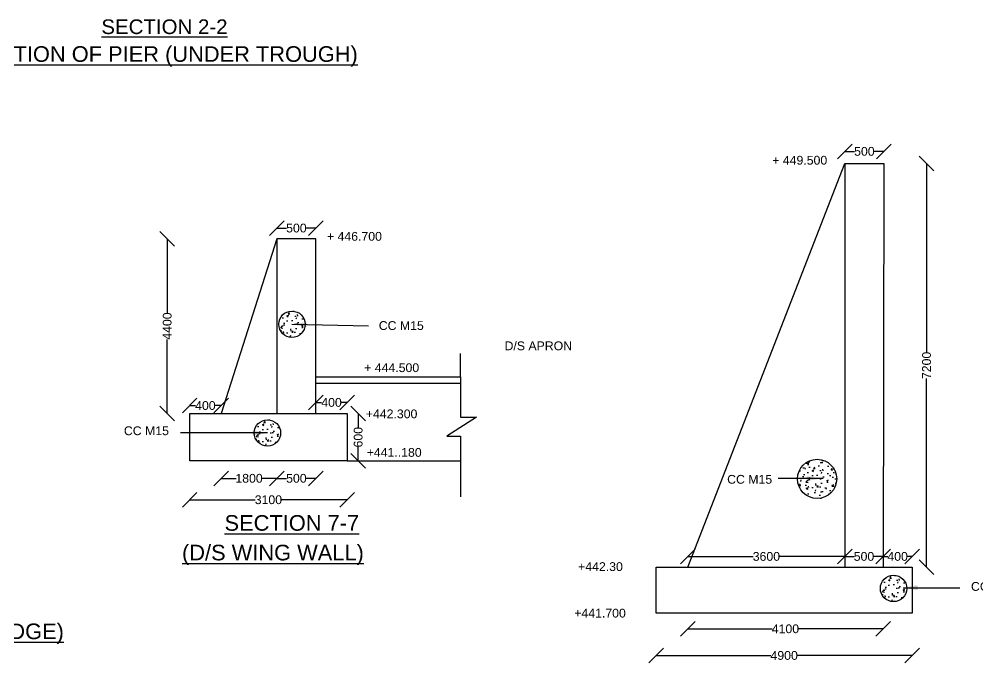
# Model space of a CAD drawing. Header units: millimetres. Extents: x 5763158 to 5770692, y 20980688 to 20986539.
# Drawn here: x 5765549 to 5767512, y 20983582 to 20984900 of the extents above; entities that cross this region are included whole.
import ezdxf

# ---------------------------------------------------------------- set-up
doc = ezdxf.new("R2010")
doc.units = ezdxf.units.MM
doc.header["$MEASUREMENT"] = 0
for name, color, linetype in [('DIMENSIONS', 7, 'Continuous'), ('DRAWING', 7, 'Continuous'), ('TEXT', 7, 'Continuous')]:
    doc.layers.add(name, color=color, linetype=linetype)
doc.styles.get("Standard").update_dxf_attribs({"font": 'arial.ttf', "height": 18})
doc.dimstyles.get("Standard").update_dxf_attribs({"dimtxt": 18, "dimasz": 30, "dimexe": 0.18, "dimexo": 0.0625, "dimgap": 0.09, "dimtad": 0, "dimdec": 0, "dimzin": 0, "dimdsep": 46, "dimtxsty": 'Standard', "dimblk": 'OBLIQUE', "dimcen": 0.09, "dimse1": 1, "dimse2": 1, "dimadec": 0, "dimazin": 0, "dimtfac": 1, "dimtdec": 0, "dimtofl": 0, "dimtmove": 0, "dimatfit": 3, "dimfxl": 1, "dimtolj": 1, "dimtzin": 0, "dimarcsym": 0})

# ---------------------------------------------------------------- blocks, each defined once
blk = doc.blocks.new('_Oblique')
at = {"color": 0, "linetype": 'ByBlock', "lineweight": -2}
blk.add_line((-0.5, -0.5), (0.5, 0.5), dxfattribs=at)
blk = doc.blocks.new('*D51')
at = {"layer": 'Defpoints', "color": 0, "transparency": 16777216}
for p in [(5766156.3, 20984472.1), (5766076.5, 20984450.3), (5766156.3, 20984450.3)]:
    blk.add_point(p, dxfattribs=at)
at = {"layer": 'DIMENSIONS', "color": 0, "lineweight": -2, "transparency": 16777216}
for p, q in [((5766076.5, 20984472.1), (5766096.5, 20984472.1)), ((5766156.3, 20984472.1), (5766136.4, 20984472.1))]:
    blk.add_line(p, q, dxfattribs=at)
at = {"layer": 'DIMENSIONS', "color": 0, "lineweight": -2, "transparency": 16777216, "xscale": 30, "yscale": 30, "zscale": 30, "rotation": 180}
blk.add_blockref('_Oblique', (5766076.5, 20984472.1), dxfattribs=at)
at = {"layer": 'DIMENSIONS', "color": 0, "lineweight": -2, "transparency": 16777216, "xscale": 30, "yscale": 30, "zscale": 30}
blk.add_blockref('_Oblique', (5766156.3, 20984472.1), dxfattribs=at)
at = {"layer": 'DIMENSIONS', "color": 0, "transparency": 16777216, "insert": (5766116.4, 20984472.1), "char_height": 18, "attachment_point": 5}
blk.add_mtext('\\A1;500', dxfattribs=at)
blk = doc.blocks.new('*D52')
at = {"layer": 'Defpoints', "color": 0, "transparency": 16777216}
for p in [(5766076.5, 20984450.3), (5765851.8, 20984092.4), (5766076.5, 20984092.4)]:
    blk.add_point(p, dxfattribs=at)
at = {"layer": 'DIMENSIONS', "color": 0, "lineweight": -2, "transparency": 16777216}
for p, q in [((5765851.8, 20984450.3), (5765851.8, 20984298.7)), ((5765851.8, 20984092.4), (5765851.8, 20984244.1))]:
    blk.add_line(p, q, dxfattribs=at)
at = {"layer": 'DIMENSIONS', "color": 0, "lineweight": -2, "transparency": 16777216, "xscale": 30, "yscale": 30, "zscale": 30}
for p, rotation in [((5765851.8, 20984450.3), 90), ((5765851.8, 20984092.4), 270)]:
    blk.add_blockref('_Oblique', p, dxfattribs=dict(at, rotation=rotation))
at = {"layer": 'DIMENSIONS', "color": 0, "transparency": 16777216, "insert": (5765851.8, 20984271.4), "char_height": 18, "attachment_point": 5, "rotation": 90}
blk.add_mtext('\\A1;4400', dxfattribs=at)
blk = doc.blocks.new('*D54')
at = {"layer": 'Defpoints', "color": 0, "transparency": 16777216}
for p in [(5765962.2, 20984108.5), (5765897.8, 20984092.4), (5765962.2, 20984092.4)]:
    blk.add_point(p, dxfattribs=at)
at = {"layer": 'DIMENSIONS', "color": 0, "lineweight": -2, "transparency": 16777216}
for p, q in [((5765897.8, 20984108.5), (5765909.7, 20984108.5)), ((5765962.2, 20984108.5), (5765950.3, 20984108.5))]:
    blk.add_line(p, q, dxfattribs=at)
at = {"layer": 'DIMENSIONS', "color": 0, "lineweight": -2, "transparency": 16777216, "xscale": 30, "yscale": 30, "zscale": 30, "rotation": 180}
blk.add_blockref('_Oblique', (5765897.8, 20984108.5), dxfattribs=at)
at = {"layer": 'DIMENSIONS', "color": 0, "lineweight": -2, "transparency": 16777216, "xscale": 30, "yscale": 30, "zscale": 30}
blk.add_blockref('_Oblique', (5765962.2, 20984108.5), dxfattribs=at)
at = {"layer": 'DIMENSIONS', "color": 0, "transparency": 16777216, "insert": (5765930, 20984108.5), "char_height": 18, "attachment_point": 5}
blk.add_mtext('\\A1;400', dxfattribs=at)
blk = doc.blocks.new('*D55')
at = {"layer": 'Defpoints', "color": 0, "transparency": 16777216}
for p in [(5766220.4, 20984114.9), (5766156.3, 20984092.4), (5766220.4, 20984092.4)]:
    blk.add_point(p, dxfattribs=at)
at = {"layer": 'DIMENSIONS', "color": 0, "lineweight": -2, "transparency": 16777216}
for p, q in [((5766156.3, 20984114.9), (5766168.1, 20984114.9)), ((5766220.4, 20984114.9), (5766208.7, 20984114.9))]:
    blk.add_line(p, q, dxfattribs=at)
at = {"layer": 'DIMENSIONS', "color": 0, "lineweight": -2, "transparency": 16777216, "xscale": 30, "yscale": 30, "zscale": 30, "rotation": 180}
blk.add_blockref('_Oblique', (5766156.3, 20984114.9), dxfattribs=at)
at = {"layer": 'DIMENSIONS', "color": 0, "lineweight": -2, "transparency": 16777216, "xscale": 30, "yscale": 30, "zscale": 30}
blk.add_blockref('_Oblique', (5766220.4, 20984114.9), dxfattribs=at)
at = {"layer": 'DIMENSIONS', "color": 0, "transparency": 16777216, "insert": (5766188.4, 20984114.9), "char_height": 18, "attachment_point": 5}
blk.add_mtext('\\A1;400', dxfattribs=at)
blk = doc.blocks.new('*D56')
at = {"layer": 'Defpoints', "color": 0, "transparency": 16777216}
for p in [(5766220.4, 20984092.4), (5766220.4, 20983995), (5766243, 20983995)]:
    blk.add_point(p, dxfattribs=at)
at = {"layer": 'DIMENSIONS', "color": 0, "lineweight": -2, "transparency": 16777216}
for p, q in [((5766243, 20984092.4), (5766243, 20984063.7)), ((5766243, 20983995), (5766243, 20984023.7))]:
    blk.add_line(p, q, dxfattribs=at)
at = {"layer": 'DIMENSIONS', "color": 0, "lineweight": -2, "transparency": 16777216, "xscale": 30, "yscale": 30, "zscale": 30}
for p, rotation in [((5766243, 20984092.4), 90), ((5766243, 20983995), 270)]:
    blk.add_blockref('_Oblique', p, dxfattribs=dict(at, rotation=rotation))
at = {"layer": 'DIMENSIONS', "color": 0, "transparency": 16777216, "insert": (5766243, 20984043.7), "char_height": 18, "attachment_point": 5, "rotation": 90}
blk.add_mtext('\\A1;600', dxfattribs=at)
blk = doc.blocks.new('*D57')
at = {"layer": 'Defpoints', "color": 0, "transparency": 16777216}
for p in [(5766076.5, 20984092.4), (5766156.3, 20984092.4), (5766156.3, 20983959.4)]:
    blk.add_point(p, dxfattribs=at)
at = {"layer": 'DIMENSIONS', "color": 0, "lineweight": -2, "transparency": 16777216}
for p, q in [((5766076.5, 20983959.4), (5766096.5, 20983959.4)), ((5766156.3, 20983959.4), (5766136.4, 20983959.4))]:
    blk.add_line(p, q, dxfattribs=at)
at = {"layer": 'DIMENSIONS', "color": 0, "lineweight": -2, "transparency": 16777216, "xscale": 30, "yscale": 30, "zscale": 30, "rotation": 180}
blk.add_blockref('_Oblique', (5766076.5, 20983959.4), dxfattribs=at)
at = {"layer": 'DIMENSIONS', "color": 0, "lineweight": -2, "transparency": 16777216, "xscale": 30, "yscale": 30, "zscale": 30}
blk.add_blockref('_Oblique', (5766156.3, 20983959.4), dxfattribs=at)
at = {"layer": 'DIMENSIONS', "color": 0, "transparency": 16777216, "insert": (5766116.4, 20983959.4), "char_height": 18, "attachment_point": 5}
blk.add_mtext('\\A1;500', dxfattribs=at)
blk = doc.blocks.new('*D58')
at = {"layer": 'Defpoints', "color": 0, "transparency": 16777216}
for p in [(5765897.8, 20983995), (5766220.4, 20983995), (5766220.4, 20983915.5)]:
    blk.add_point(p, dxfattribs=at)
at = {"layer": 'DIMENSIONS', "color": 0, "lineweight": -2, "transparency": 16777216}
for p, q in [((5765897.8, 20983915.5), (5766032.2, 20983915.5)), ((5766220.4, 20983915.5), (5766086, 20983915.5))]:
    blk.add_line(p, q, dxfattribs=at)
at = {"layer": 'DIMENSIONS', "color": 0, "lineweight": -2, "transparency": 16777216, "xscale": 30, "yscale": 30, "zscale": 30, "rotation": 180}
blk.add_blockref('_Oblique', (5765897.8, 20983915.5), dxfattribs=at)
at = {"layer": 'DIMENSIONS', "color": 0, "lineweight": -2, "transparency": 16777216, "xscale": 30, "yscale": 30, "zscale": 30}
blk.add_blockref('_Oblique', (5766220.4, 20983915.5), dxfattribs=at)
at = {"layer": 'DIMENSIONS', "color": 0, "transparency": 16777216, "insert": (5766059.1, 20983915.5), "char_height": 18, "attachment_point": 5}
blk.add_mtext('\\A1;3100', dxfattribs=at)
blk = doc.blocks.new('*D59')
at = {"layer": 'Defpoints', "color": 0, "transparency": 16777216}
for p in [(5765962.2, 20984092.4), (5766076.5, 20984092.4), (5766076.5, 20983959.4)]:
    blk.add_point(p, dxfattribs=at)
at = {"layer": 'DIMENSIONS', "color": 0, "lineweight": -2, "transparency": 16777216}
for p, q in [((5765962.2, 20983959.4), (5765993.3, 20983959.4)), ((5766076.5, 20983959.4), (5766045.5, 20983959.4))]:
    blk.add_line(p, q, dxfattribs=at)
at = {"layer": 'DIMENSIONS', "color": 0, "lineweight": -2, "transparency": 16777216, "xscale": 30, "yscale": 30, "zscale": 30, "rotation": 180}
blk.add_blockref('_Oblique', (5765962.2, 20983959.4), dxfattribs=at)
at = {"layer": 'DIMENSIONS', "color": 0, "lineweight": -2, "transparency": 16777216, "xscale": 30, "yscale": 30, "zscale": 30}
blk.add_blockref('_Oblique', (5766076.5, 20983959.4), dxfattribs=at)
at = {"layer": 'DIMENSIONS', "color": 0, "transparency": 16777216, "insert": (5766019.4, 20983959.4), "char_height": 18, "attachment_point": 5}
blk.add_mtext('\\A1;1800', dxfattribs=at)
blk = doc.blocks.new('*D68')
at = {"layer": 'Defpoints', "color": 0, "transparency": 16777216}
for p in [(5767319.8, 20984629.2), (5767240.2, 20984604.3), (5767319.8, 20984604.2)]:
    blk.add_point(p, dxfattribs=at)
at = {"layer": 'DIMENSIONS', "color": 0, "lineweight": -2, "transparency": 16777216}
for p, q in [((5767240.2, 20984629.2), (5767260, 20984629.2)), ((5767319.8, 20984629.2), (5767299.9, 20984629.2))]:
    blk.add_line(p, q, dxfattribs=at)
at = {"layer": 'DIMENSIONS', "color": 0, "lineweight": -2, "transparency": 16777216, "xscale": 30, "yscale": 30, "zscale": 30, "rotation": 180}
blk.add_blockref('_Oblique', (5767240.2, 20984629.2), dxfattribs=at)
at = {"layer": 'DIMENSIONS', "color": 0, "lineweight": -2, "transparency": 16777216, "xscale": 30, "yscale": 30, "zscale": 30}
blk.add_blockref('_Oblique', (5767319.8, 20984629.2), dxfattribs=at)
at = {"layer": 'DIMENSIONS', "color": 0, "transparency": 16777216, "insert": (5767280, 20984629.2), "char_height": 18, "attachment_point": 5}
blk.add_mtext('\\A1;500', dxfattribs=at)
blk = doc.blocks.new('*D69')
at = {"layer": 'Defpoints', "color": 0, "transparency": 16777216}
for p in [(5767319.8, 20984604.2), (5767378.1, 20983777.5), (5767407.4, 20983777.5)]:
    blk.add_point(p, dxfattribs=at)
at = {"layer": 'DIMENSIONS', "color": 0, "lineweight": -2, "transparency": 16777216}
for p, q in [((5767407.4, 20984604.2), (5767407.4, 20984217.7)), ((5767407.4, 20983777.5), (5767407.4, 20984164))]:
    blk.add_line(p, q, dxfattribs=at)
at = {"layer": 'DIMENSIONS', "color": 0, "lineweight": -2, "transparency": 16777216, "xscale": 30, "yscale": 30, "zscale": 30}
for p, rotation in [((5767407.4, 20984604.2), 90), ((5767407.4, 20983777.5), 270)]:
    blk.add_blockref('_Oblique', p, dxfattribs=dict(at, rotation=rotation))
at = {"layer": 'DIMENSIONS', "color": 0, "transparency": 16777216, "insert": (5767407.4, 20984190.8), "char_height": 18, "attachment_point": 5, "rotation": 90}
blk.add_mtext('\\A1;7200', dxfattribs=at)
blk = doc.blocks.new('*D70')
at = {"layer": 'Defpoints', "color": 0, "transparency": 16777216}
for p in [(5767240.2, 20983799.4), (5766918.4, 20983777.5), (5767240.2, 20983777.5)]:
    blk.add_point(p, dxfattribs=at)
at = {"layer": 'DIMENSIONS', "color": 0, "lineweight": -2, "transparency": 16777216}
for p, q in [((5766918.4, 20983799.4), (5767052.3, 20983799.4)), ((5767240.2, 20983799.4), (5767106.2, 20983799.4))]:
    blk.add_line(p, q, dxfattribs=at)
at = {"layer": 'DIMENSIONS', "color": 0, "lineweight": -2, "transparency": 16777216, "xscale": 30, "yscale": 30, "zscale": 30, "rotation": 180}
blk.add_blockref('_Oblique', (5766918.4, 20983799.4), dxfattribs=at)
at = {"layer": 'DIMENSIONS', "color": 0, "lineweight": -2, "transparency": 16777216, "xscale": 30, "yscale": 30, "zscale": 30}
blk.add_blockref('_Oblique', (5767240.2, 20983799.4), dxfattribs=at)
at = {"layer": 'DIMENSIONS', "color": 0, "transparency": 16777216, "insert": (5767079.3, 20983799.4), "char_height": 18, "attachment_point": 5}
blk.add_mtext('\\A1;3600', dxfattribs=at)
blk = doc.blocks.new('*D71')
at = {"layer": 'Defpoints', "color": 0, "transparency": 16777216}
for p in [(5767318.2, 20983799.4), (5767240.2, 20983777.5), (5767318.2, 20983777.5)]:
    blk.add_point(p, dxfattribs=at)
at = {"layer": 'DIMENSIONS', "color": 0, "lineweight": -2, "transparency": 16777216}
for p, q in [((5767240.2, 20983799.4), (5767259.2, 20983799.4)), ((5767318.2, 20983799.4), (5767299.1, 20983799.4))]:
    blk.add_line(p, q, dxfattribs=at)
at = {"layer": 'DIMENSIONS', "color": 0, "lineweight": -2, "transparency": 16777216, "xscale": 30, "yscale": 30, "zscale": 30, "rotation": 180}
blk.add_blockref('_Oblique', (5767240.2, 20983799.4), dxfattribs=at)
at = {"layer": 'DIMENSIONS', "color": 0, "lineweight": -2, "transparency": 16777216, "xscale": 30, "yscale": 30, "zscale": 30}
blk.add_blockref('_Oblique', (5767318.2, 20983799.4), dxfattribs=at)
at = {"layer": 'DIMENSIONS', "color": 0, "transparency": 16777216, "insert": (5767279.2, 20983799.4), "char_height": 18, "attachment_point": 5}
blk.add_mtext('\\A1;500', dxfattribs=at)
blk = doc.blocks.new('*D72')
at = {"layer": 'Defpoints', "color": 0, "transparency": 16777216}
for p in [(5767378.1, 20983799.4), (5767318.2, 20983777.5), (5767378.1, 20983777.5)]:
    blk.add_point(p, dxfattribs=at)
at = {"layer": 'DIMENSIONS', "color": 0, "lineweight": -2, "transparency": 16777216}
for p, q in [((5767318.2, 20983799.4), (5767327.8, 20983799.4)), ((5767378.1, 20983799.4), (5767368.4, 20983799.4))]:
    blk.add_line(p, q, dxfattribs=at)
at = {"layer": 'DIMENSIONS', "color": 0, "lineweight": -2, "transparency": 16777216, "xscale": 30, "yscale": 30, "zscale": 30, "rotation": 180}
blk.add_blockref('_Oblique', (5767318.2, 20983799.4), dxfattribs=at)
at = {"layer": 'DIMENSIONS', "color": 0, "lineweight": -2, "transparency": 16777216, "xscale": 30, "yscale": 30, "zscale": 30}
blk.add_blockref('_Oblique', (5767378.1, 20983799.4), dxfattribs=at)
at = {"layer": 'DIMENSIONS', "color": 0, "transparency": 16777216, "insert": (5767348.1, 20983799.4), "char_height": 18, "attachment_point": 5}
blk.add_mtext('\\A1;400', dxfattribs=at)
blk = doc.blocks.new('*D73')
at = {"layer": 'Defpoints', "color": 0, "transparency": 16777216}
for p in [(5766918.4, 20983777.5), (5767318.2, 20983776.8), (5767318.2, 20983651.1)]:
    blk.add_point(p, dxfattribs=at)
at = {"layer": 'DIMENSIONS', "color": 0, "lineweight": -2, "transparency": 16777216}
for p, q in [((5766918.4, 20983651.1), (5767091, 20983651.1)), ((5767318.2, 20983651.1), (5767145.6, 20983651.1))]:
    blk.add_line(p, q, dxfattribs=at)
at = {"layer": 'DIMENSIONS', "color": 0, "lineweight": -2, "transparency": 16777216, "xscale": 30, "yscale": 30, "zscale": 30, "rotation": 180}
blk.add_blockref('_Oblique', (5766918.4, 20983651.1), dxfattribs=at)
at = {"layer": 'DIMENSIONS', "color": 0, "lineweight": -2, "transparency": 16777216, "xscale": 30, "yscale": 30, "zscale": 30}
blk.add_blockref('_Oblique', (5767318.2, 20983651.1), dxfattribs=at)
at = {"layer": 'DIMENSIONS', "color": 0, "transparency": 16777216, "insert": (5767118.3, 20983651.1), "char_height": 18, "attachment_point": 5}
blk.add_mtext('\\A1;4100', dxfattribs=at)
blk = doc.blocks.new('*D74')
at = {"layer": 'Defpoints', "color": 0, "transparency": 16777216}
for p in [(5766853.3, 20983683.4), (5767378.1, 20983683.4), (5767378.1, 20983596.5)]:
    blk.add_point(p, dxfattribs=at)
at = {"layer": 'DIMENSIONS', "color": 0, "lineweight": -2, "transparency": 16777216}
for p, q in [((5766853.3, 20983596.5), (5767088.4, 20983596.5)), ((5767378.1, 20983596.5), (5767143, 20983596.5))]:
    blk.add_line(p, q, dxfattribs=at)
at = {"layer": 'DIMENSIONS', "color": 0, "lineweight": -2, "transparency": 16777216, "xscale": 30, "yscale": 30, "zscale": 30, "rotation": 180}
blk.add_blockref('_Oblique', (5766853.3, 20983596.5), dxfattribs=at)
at = {"layer": 'DIMENSIONS', "color": 0, "lineweight": -2, "transparency": 16777216, "xscale": 30, "yscale": 30, "zscale": 30}
blk.add_blockref('_Oblique', (5767378.1, 20983596.5), dxfattribs=at)
at = {"layer": 'DIMENSIONS', "color": 0, "transparency": 16777216, "insert": (5767115.7, 20983596.5), "char_height": 18, "attachment_point": 5}
blk.add_mtext('\\A1;4900', dxfattribs=at)

msp = doc.modelspace()

# ---------------------------------------------------------------- hatches: boundary and pattern name
at = {"layer": 'DRAWING'}
h = msp.add_hatch(dxfattribs=at)
h.set_pattern_fill('AR-CONC', color=0, scale=5, style=0)
h.set_pattern_definition([(50, (-774.534, -1639.434), (35.86300913, -3.13760675), [3.75, -41.25]), (355, (-774.534, -1639.434), (-6.93756668, 37.609606685), [3, -33]), (100.4514, (-771.545, -1639.696), (28.925469086, 34.471977103), [3.1870095, -35.0571056]), (46.1842, (-774.534, -1629.434), (53.36205243, -8.27595072), [5.625, -61.875]), (96.6356, (-770.087, -1630.124), (46.73313528, 48.70589355), [4.7805144, -52.58565]), (351.1842, (-774.534, -1629.434), (46.73309726, 48.70593005), [4.5, -49.5]), (21, (-769.534, -1631.934), (29.845352606, -20.130944533), [3.75, -41.25]), (326, (-769.534, -1631.934), (12.165766596, 36.25750225), [3, -33]), (71.4514, (-767.047, -1633.61), (42.01113143, 16.126524835), [3.1870095, -35.0571056]), (37.5, (-774.534, -1639.434), (0.607992766, 16.6446926916), [0, -32.6, 0, -33.5, 0, -33.125]), (7.5, (-774.534, -1639.434), (13.153476872, 19.720585594), [0, -19.1, 0, -31.85, 0, -12.625]), (327.5, (-785.684, -1639.434), (26.691121809, -1.127743587), [0, -12.5, 0, -39, 0, -51.75]), (317.5, (-790.684, -1639.434), (29.159308467, 5.005249117), [0, -16.25, 0, -25.9, 0, -36.75])])
edge = h.paths.add_edge_path()
edge.add_arc((5766107.4, 20984275.1), 27, 0, 360)
h = msp.add_hatch(dxfattribs=at)
h.set_pattern_fill('AR-CONC', color=0, scale=5, style=0)
h.set_pattern_definition([(50, (-824.75, -1862.075), (35.86300913, -3.13760675), [3.75, -41.25]), (355, (-824.75, -1862.075), (-6.93756668, 37.609606685), [3, -33]), (100.4514, (-821.762, -1862.336), (28.925469086, 34.471977103), [3.1870095, -35.0571056]), (46.1842, (-824.75, -1852.075), (53.36205243, -8.27595072), [5.625, -61.875]), (96.6356, (-820.304, -1852.764), (46.73313528, 48.70589355), [4.7805144, -52.58565]), (351.1842, (-824.75, -1852.075), (46.73309726, 48.70593005), [4.5, -49.5]), (21, (-819.75, -1854.575), (29.845352606, -20.130944533), [3.75, -41.25]), (326, (-819.75, -1854.575), (12.165766596, 36.25750225), [3, -33]), (71.4514, (-817.264, -1856.252), (42.01113143, 16.126524835), [3.1870095, -35.0571056]), (37.5, (-824.751, -1862.075), (0.607992766, 16.6446926916), [0, -32.6, 0, -33.5, 0, -33.125]), (7.5, (-824.751, -1862.075), (13.153476872, 19.720585594), [0, -19.1, 0, -31.85, 0, -12.625]), (327.5, (-835.901, -1862.075), (26.691121809, -1.127743587), [0, -12.5, 0, -39, 0, -51.75]), (317.5, (-840.9, -1862.075), (29.159308467, 5.005249117), [0, -16.25, 0, -25.9, 0, -36.75])])
edge = h.paths.add_edge_path()
edge.add_arc((5766057.2, 20984052.4), 27, 0, 360)
h = msp.add_hatch(dxfattribs=at)
h.set_pattern_fill('AR-CONC', color=0, scale=5, style=0)
h.set_pattern_definition([(50, (301.276, -1956.153), (35.86300913, -3.13760675), [3.75, -41.25]), (355, (301.276, -1956.153), (-6.93756668, 37.609606685), [3, -33]), (100.4514, (304.265, -1956.415), (28.925469086, 34.471977103), [3.1870095, -35.0571056]), (46.1842, (301.276, -1946.153), (53.36205243, -8.27595072), [5.625, -61.875]), (96.6356, (305.723, -1946.843), (46.73313528, 48.70589355), [4.7805144, -52.58565]), (351.1842, (301.276, -1946.153), (46.73309726, 48.70593005), [4.5, -49.5]), (21, (306.276, -1948.653), (29.845352606, -20.130944533), [3.75, -41.25]), (326, (306.276, -1948.653), (12.165766596, 36.25750225), [3, -33]), (71.4514, (308.763, -1950.33), (42.01113143, 16.126524835), [3.1870095, -35.0571056]), (37.5, (301.276, -1956.153), (0.607992766, 16.6446926916), [0, -32.6, 0, -33.5, 0, -33.125]), (7.5, (301.276, -1956.153), (13.153476872, 19.720585594), [0, -19.1, 0, -31.85, 0, -12.625]), (327.5, (290.126, -1956.153), (26.691121809, -1.127743587), [0, -12.5, 0, -39, 0, -51.75]), (317.5, (285.126, -1956.153), (29.159308467, 5.005249117), [0, -16.25, 0, -25.9, 0, -36.75])])
edge = h.paths.add_edge_path()
edge.add_arc((5767183.2, 20983958.3), 40.1, 0, 360)
h = msp.add_hatch(dxfattribs=at)
h.set_pattern_fill('AR-CONC', color=0, scale=5, style=0)
h.set_pattern_definition([(50, (457.882, -2180.6), (35.86300913, -3.13760675), [3.75, -41.25]), (355, (457.88, -2180.6), (-6.93756668, 37.609606685), [3, -33]), (100.4514, (460.87, -2180.86), (28.925469086, 34.471977103), [3.1870095, -35.0571056]), (46.1842, (457.88, -2170.6), (53.36205243, -8.27595072), [5.625, -61.875]), (96.6356, (462.33, -2171.29), (46.73313528, 48.70589355), [4.7805144, -52.58565]), (351.1842, (457.88, -2170.6), (46.73309726, 48.70593005), [4.5, -49.5]), (21, (462.882, -2173.1), (29.845352606, -20.130944533), [3.75, -41.25]), (326, (462.88, -2173.1), (12.165766596, 36.25750225), [3, -33]), (71.4514, (465.37, -2174.777), (42.01113143, 16.126524835), [3.1870095, -35.0571056]), (37.5, (457.882, -2180.6), (0.607992766, 16.6446926916), [0, -32.6, 0, -33.5, 0, -33.125]), (7.5, (457.882, -2180.6), (13.153476872, 19.720585594), [0, -19.1, 0, -31.85, 0, -12.625]), (327.5, (446.732, -2180.6), (26.691121809, -1.127743587), [0, -12.5, 0, -39, 0, -51.75]), (317.5, (441.732, -2180.6), (29.159308467, 5.005249117), [0, -16.25, 0, -25.9, 0, -36.75])])
edge = h.paths.add_edge_path()
edge.add_arc((5767339.8, 20983733.9), 27, 0, 360)

# ---------------------------------------------------------------- linework, layer by layer
at = {"layer": 'DRAWING', "color": 0}
for points in [[(5766918.4, 20983777.5), (5767240.2, 20984604.3), (5767319.8, 20984604.3), (5767318.2, 20983777.5)], [(5767240.2, 20984604.3), (5767240.2, 20983777.5)], [(5766156.3, 20984092.4), (5766156.3, 20984450.3), (5766076.5, 20984450.3), (5765962.2, 20984092.4)], [(5766076.5, 20984450.3), (5766076.5, 20984092.4)], [(5766156.3, 20984167.4), (5766452.8, 20984167.4), (5766452.8, 20984215)], [(5766452.8, 20984167.4), (5766452.8, 20984085), (5766485.5, 20984085), (5766424.5, 20984045.6), (5766452.4, 20984045.6), (5766452.4, 20983921.6)], [(5766156.3, 20984154.7), (5766452.8, 20984154.7)], [(5766220.4, 20983995), (5766452.4, 20983995)]]:
    msp.add_lwpolyline(points, dxfattribs=at)
for points in [[(5765897.8, 20984092.4), (5766220.4, 20984092.4), (5766220.4, 20983995), (5765897.8, 20983995)], [(5766853.3, 20983777.5), (5767378.1, 20983777.5), (5767378.1, 20983683.4), (5766853.3, 20983683.4)]]:
    msp.add_lwpolyline(points, close=True, dxfattribs=at)
for centre, radius in [((5766107.4, 20984275.1), 27), ((5766057.2, 20984052.4), 27), ((5767183.2, 20983958.3), 40.1), ((5767339.8, 20983733.9), 27)]:
    msp.add_circle(centre, radius, dxfattribs=at)

# ---------------------------------------------------------------- texts
at = {"layer": 'TEXT', "color": 0}
for s, height, p in [('%%USECTION 2-2', 30, (5765716.9, 20984869.6)), ('%%USECTION OF PIER (UNDER TROUGH)', 32, (5765445.1, 20984812.7)), ('+ 449.500', 18, (5767091.3, 20984602.1)), ('+ 446.700', 18, (5766179.1, 20984446.2)), ('CC M15', 18, (5766285.2, 20984263.4)), ('D/S APRON', 18, (5766542.9, 20984221.9)), ('+ 444.500', 18, (5766255.4, 20984177.1)), ('+442.300', 18, (5766258.7, 20984082.5)), ('CC M15', 18, (5765763.1, 20984047.9)), ('+441..180', 18, (5766260.5, 20984003.6)), ('CC M15', 18, (5766998.9, 20983948.4)), ('%%USECTION 7-7', 32, (5765969.2, 20983852.1)), ('%%U(D/S WING WALL)', 32, (5765882.1, 20983791.4)), ('+442.30', 18, (5766693.6, 20983769.6)), ('CC M15', 18, (5767498.4, 20983729)), ('+441.700', 18, (5766685.7, 20983674.3)), ('%%U(SECTION OF FOOT BRIDGE)', 32, (5765016.8, 20983630))]:
    msp.add_text(s, height=height, dxfattribs=at).set_placement(p)

# ---------------------------------------------------------------- dimensions: what is measured, and where the dimension line sits
at = {"layer": 'DIMENSIONS', "color": 0}
for base, p1, p2, text, picture, middle in [((5767319.8, 20984629.2), (5767240.2, 20984604.3), (5767319.8, 20984604.2), '500', '*D68', (5767280, 20984629.2)), ((5766156.3, 20984472.1), (5766076.5, 20984450.3), (5766156.3, 20984450.3), '500', '*D51', (5766116.4, 20984472.1)), ((5766220.4, 20984114.9), (5766156.3, 20984092.4), (5766220.4, 20984092.4), '400', '*D55', (5766188.4, 20984114.9)), ((5765962.2, 20984108.5), (5765897.8, 20984092.4), (5765962.2, 20984092.4), '400', '*D54', (5765930, 20984108.5)), ((5766076.5, 20983959.4), (5765962.2, 20984092.4), (5766076.5, 20984092.4), '1800', '*D59', (5766019.4, 20983959.4)), ((5766156.3, 20983959.4), (5766076.5, 20984092.4), (5766156.3, 20984092.4), '500', '*D57', (5766116.4, 20983959.4)), ((5766220.4, 20983915.5), (5765897.8, 20983995), (5766220.4, 20983995), '3100', '*D58', (5766059.1, 20983915.5)), ((5767240.2, 20983799.4), (5766918.4, 20983777.5), (5767240.2, 20983777.5), '3600', '*D70', (5767079.3, 20983799.4)), ((5767318.2, 20983799.4), (5767240.2, 20983777.5), (5767318.2, 20983777.5), '500', '*D71', (5767279.2, 20983799.4)), ((5767378.1, 20983799.4), (5767318.2, 20983777.5), (5767378.1, 20983777.5), '400', '*D72', (5767348.1, 20983799.4)), ((5767318.2, 20983651.1), (5766918.4, 20983777.5), (5767318.2, 20983776.8), '4100', '*D73', (5767118.3, 20983651.1)), ((5767378.1, 20983596.5), (5766853.3, 20983683.4), (5767378.1, 20983683.4), '4900', '*D74', (5767115.7, 20983596.5))]:
    dim = msp.add_linear_dim(base=base, p1=p1, p2=p2, text=text, dimstyle='Standard', dxfattribs=at)
    dim.commit()
    dim.dimension.update_dxf_attribs({"geometry": picture, "text_midpoint": middle})
for base, p1, p2, text, picture, middle in [((5767407.4, 20983777.5), (5767319.8, 20984604.2), (5767378.1, 20983777.5), '7200', '*D69', (5767407.4, 20984190.8)), ((5765851.8, 20984092.4), (5766076.5, 20984450.3), (5766076.5, 20984092.4), '4400', '*D52', (5765851.8, 20984271.4)), ((5766243, 20983995), (5766220.4, 20984092.4), (5766220.4, 20983995), '600', '*D56', (5766243, 20984043.7))]:
    dim = msp.add_linear_dim(base=base, p1=p1, p2=p2, angle=90, text=text, dimstyle='Standard', dxfattribs=at)
    dim.commit()
    dim.dimension.update_dxf_attribs({"geometry": picture, "text_midpoint": middle})

# ---------------------------------------------------------------- leaders
for points in [[(5766107.4, 20984275.1), (5766264.1, 20984271.6)], [(5766057.2, 20984052.4), (5765878.9, 20984052.4)], [(5767192, 20983959), (5767103.2, 20983959)], [(5767359.4, 20983735.4), (5767475.5, 20983735.4)]]:
    msp.add_leader(points, dimstyle='Standard', override={"dimgap": 0.09, "dimtad": 0}, dxfattribs=at)

doc.saveas('drawing.dxf')
